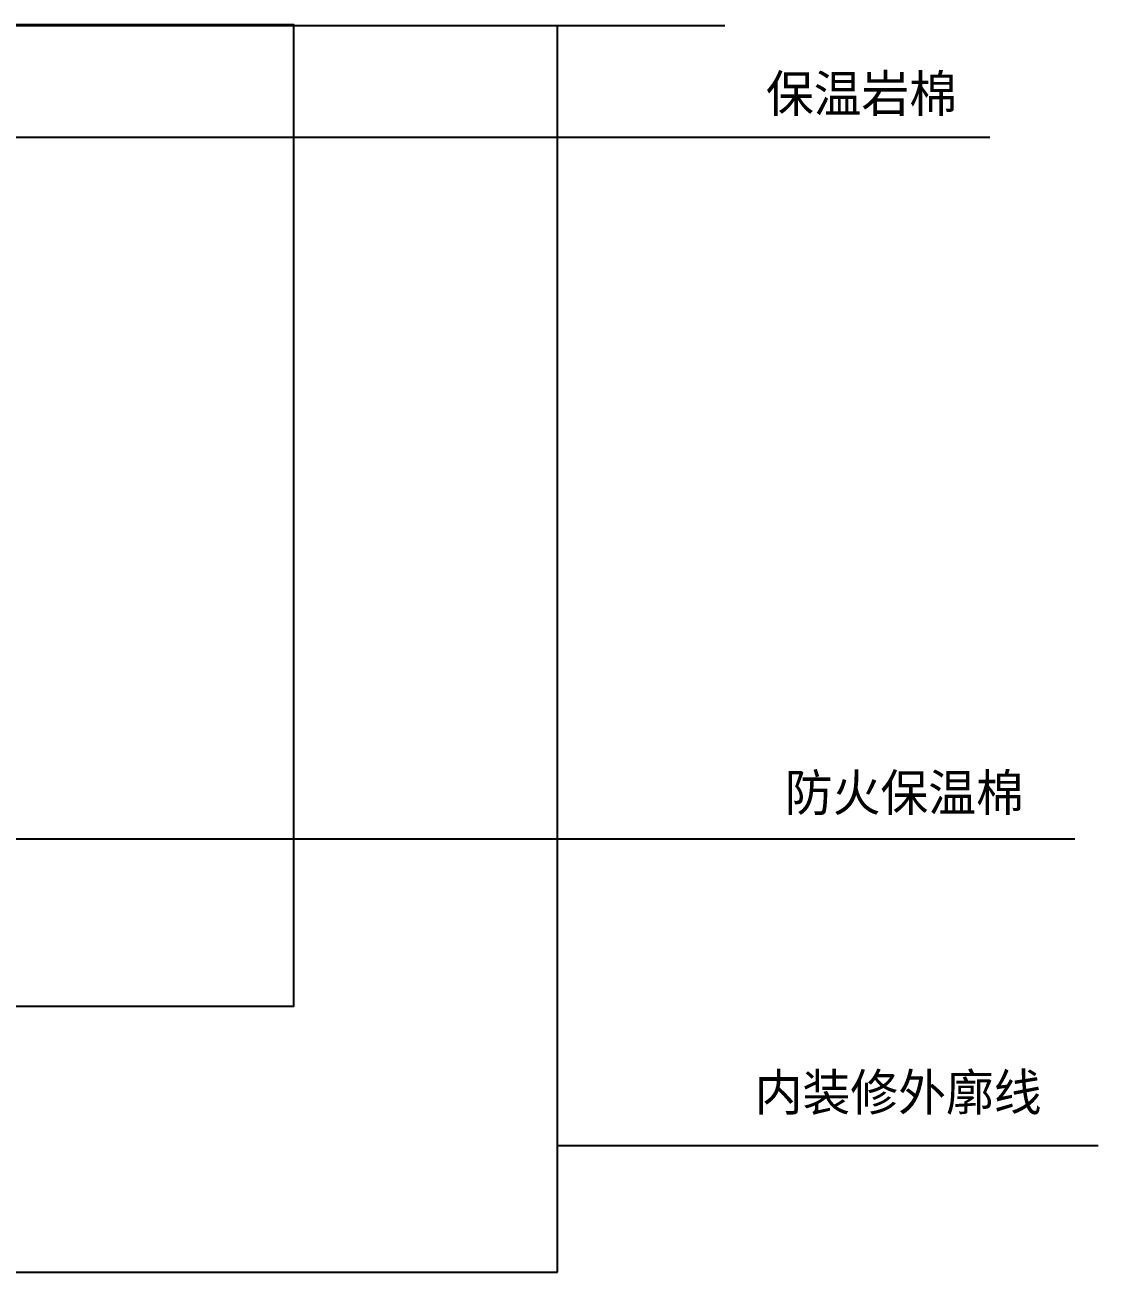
# Model space of a CAD drawing. Header units: metres. Extents: x 4581 to 5421, y 2124 to 3222.
# Drawn here: x 5079.9 to 5342.5, y 2385.8 to 2691 of the extents above; entities that cross this region are included whole.
import ezdxf

# ---------------------------------------------------------------- set-up
doc = ezdxf.new("R2010")
doc.units = ezdxf.units.M
doc.layers.add('1', color=1, linetype='Continuous')
doc.layers.add('10', color=1, linetype='Continuous')

msp = doc.modelspace()

# ---------------------------------------------------------------- linework, layer by layer
at = {"layer": '1'}
for p, q in [((4622.22, 2690.8), (5251.17, 2690.8)), ((5210.29, 2385.8), (5210.29, 2690.8)), ((4975.31, 2385.8), (5210.29, 2385.8))]:
    msp.add_line(p, q, dxfattribs=at)
msp.add_lwpolyline([(4945.75, 2450.83), (5145.75, 2450.83), (5145.75, 2690.96), (4945.75, 2690.96)], close=True, dxfattribs=at)
at = {"layer": '10'}
for p, q in [((4781.76, 2663.48), (5304.57, 2663.48)), ((4781.76, 2663.48), (5316.02, 2663.48)), ((4889.98, 2491.77), (5304.57, 2491.77)), ((4889.98, 2491.77), (5336.84, 2491.77)), ((5210.18, 2416.79), (5342.53, 2416.79)), ((5210.18, 2416.79), (5342.53, 2416.79))]:
    msp.add_line(p, q, dxfattribs=at)

# ---------------------------------------------------------------- texts
at = {"layer": '10', "char_height": 9, "attachment_point": 1}
for s, insert in [('保温岩棉', (5261.25, 2678.66)), ('防火保温棉', (5265.88, 2507.61)), ('内装修外廓线', (5258.51, 2434.28))]:
    msp.add_mtext(s, dxfattribs=dict(at, insert=insert))

doc.saveas('drawing.dxf')
